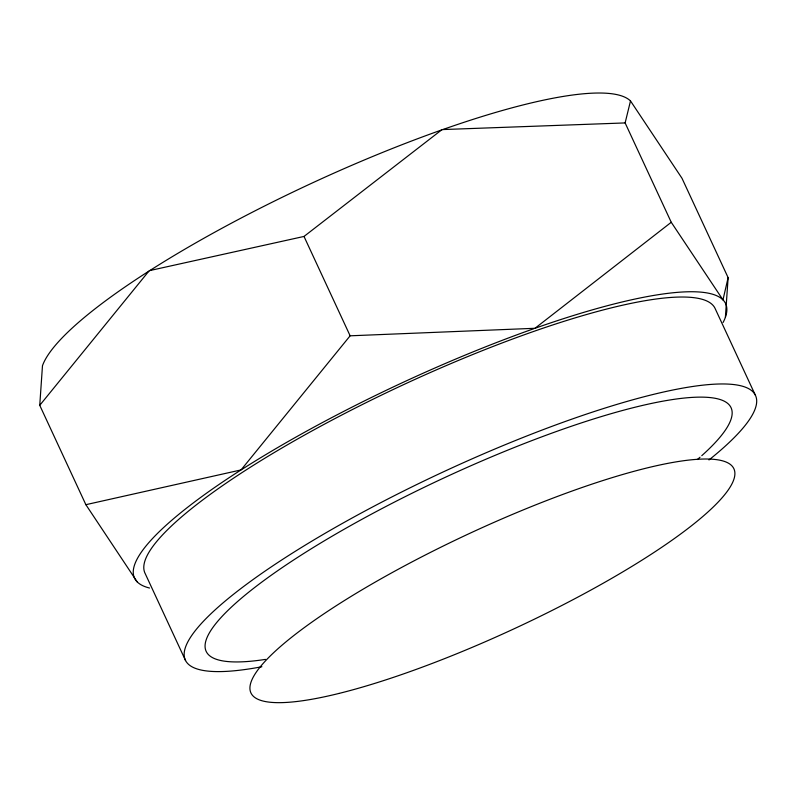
<?xml version="1.0" encoding="UTF-8"?>
<svg xmlns="http://www.w3.org/2000/svg" width="795" height="795" viewBox="0 0 795 795"><rect width="100%" height="100%" fill="white"/><g stroke="black" fill="none" stroke-linecap="round" stroke-linejoin="round"><path stroke-width="1.19" d="M149.52 588.022A325.861 64.405 -24.9 0 1 137.147 581.831L85.87 504.686L39.75 405.321L42.473 365.73A325.841 64.405 -24.9 0 1 148.814 271.204L149.848 270.548A325.841 64.405 -24.9 0 1 441.493 130.012L442.755 129.565A325.841 64.405 -24.9 0 1 630.485 100.935M725.398 317.235L728.121 277.644L682.001 178.289L630.505 100.925L625.128 122.927L671.248 222.282L722.973 299.864A325.861 64.405 -24.9 0 1 723.092 322.472M722.973 299.864L728.121 277.644M137.147 581.831A325.841 64.405 -24.9 0 1 241.054 469.925L350.128 335.808L534.995 328.285A325.841 64.405 -24.9 0 1 722.725 299.655M39.75 405.321L148.814 271.204M534.995 328.285L671.248 222.282M149.848 270.548L304.008 236.443L441.503 130.002M85.87 504.686L241.054 469.925M442.755 129.565L625.128 122.927M755.25 394.976L714.894 308.033A314.293 62.119 -24.9 0 0 401.415 385.654A314.293 62.119 -24.9 0 0 145.227 573.662L185.583 660.595M304.008 236.443L350.128 335.808M242.077 469.279A325.841 64.405 -24.9 0 1 533.733 328.733M261.873 666.747A314.293 62.119 -24.9 0 1 258.872 575.411A314.293 62.119 -24.9 0 1 646.484 396.129A314.293 62.119 -24.9 0 1 708.981 459.957M265.46 659.393A289.35 57.19 -24.9 0 1 275.497 572.231A289.35 57.19 -24.9 0 1 621.054 410.886A289.35 57.19 -24.9 0 1 701.756 455.684M700.037 457.214A289.35 57.19 -24.9 0 1 697.374 459.53M338.998 693.429A266.186 52.609 -24.9 0 0 731.728 484.284A266.186 52.609 -24.9 0 0 406.553 564.798A266.186 52.609 -24.9 0 0 338.998 693.429"/></g></svg>
